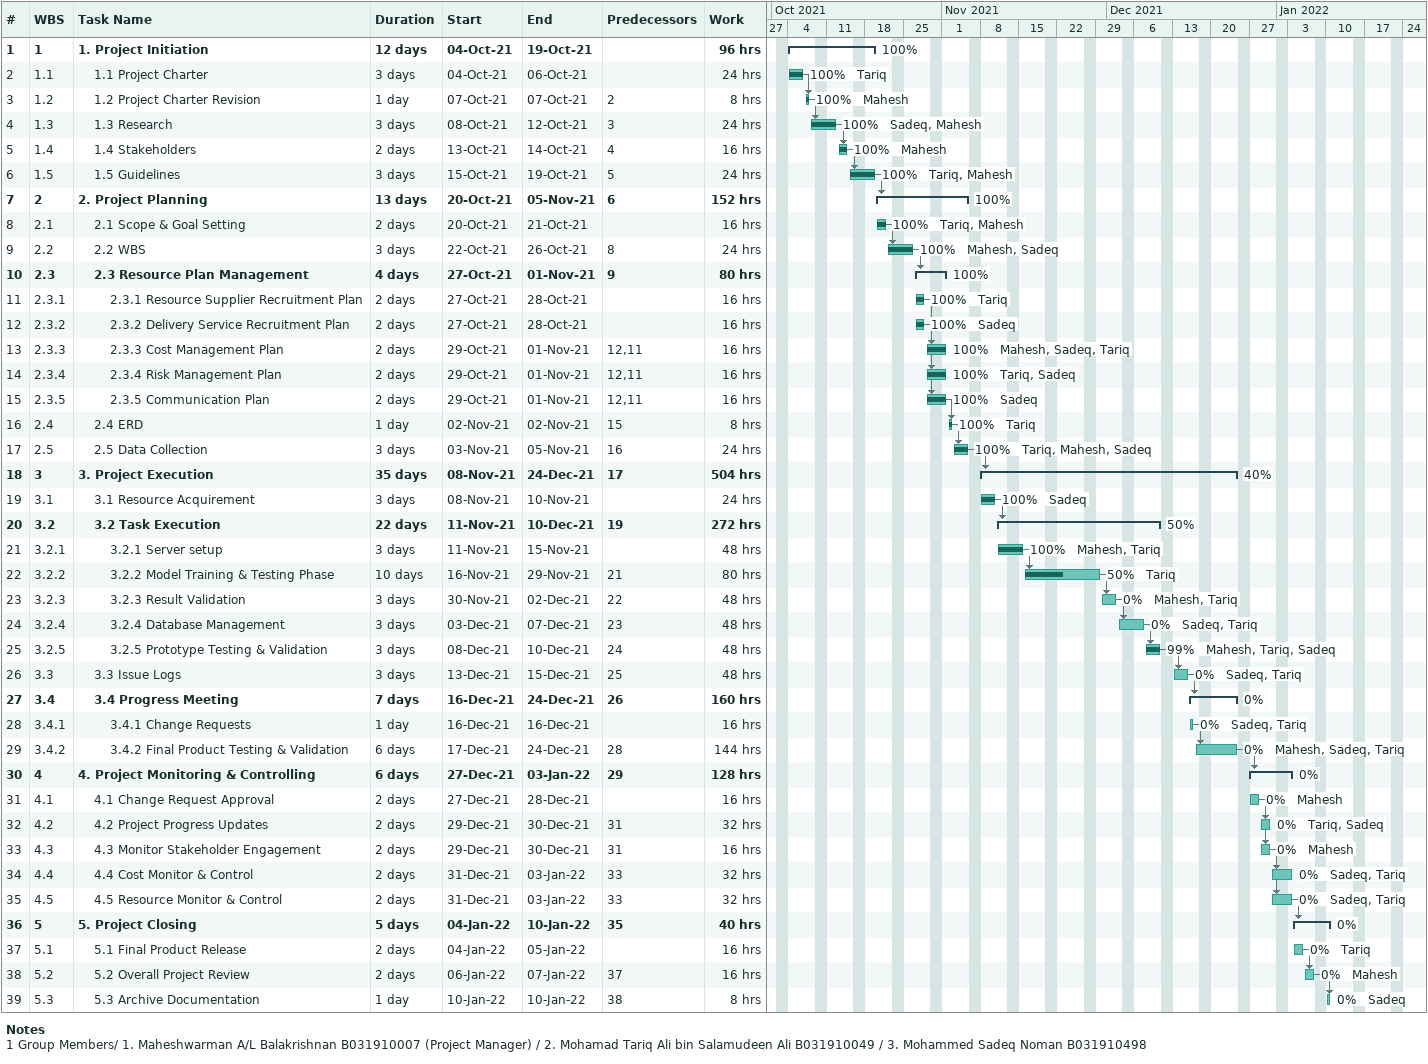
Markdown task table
| ID | WBS | Task | Duration | Start | Finish | Predecessors | Resources | % complete | Work (h) |
|---|---|---|---|---|---|---|---|---|---|
| 1 | 1 | **1. Project Initiation** | 12d | 2021-10-04 | 2021-10-19 |  |  | 100 | 96 |
| 2 | 1.1 | 1.1 Project Charter | 3d | 2021-10-04 | 2021-10-06 |  | Tariq | 100 | 24 |
| 3 | 1.2 | 1.2 Project Charter Revision | 1d | 2021-10-07 | 2021-10-07 | 2 | Mahesh | 100 | 8 |
| 4 | 1.3 | 1.3 Research | 3d | 2021-10-08 | 2021-10-12 | 3 | Sadeq, Mahesh | 100 | 24 |
| 5 | 1.4 | 1.4 Stakeholders | 2d | 2021-10-13 | 2021-10-14 | 4 | Mahesh | 100 | 16 |
| 6 | 1.5 | 1.5 Guidelines | 3d | 2021-10-15 | 2021-10-19 | 5 | Tariq, Mahesh | 100 | 24 |
| 7 | 2 | **2. Project Planning** | 13d | 2021-10-20 | 2021-11-05 | 6 |  | 100 | 152 |
| 8 | 2.1 | 2.1 Scope & Goal Setting | 2d | 2021-10-20 | 2021-10-21 |  | Tariq, Mahesh | 100 | 16 |
| 9 | 2.2 | 2.2 WBS | 3d | 2021-10-22 | 2021-10-26 | 8 | Mahesh, Sadeq | 100 | 24 |
| 10 | 2.3 | **2.3 Resource Plan Management** | 4d | 2021-10-27 | 2021-11-01 | 9 |  | 100 | 80 |
| 11 | 2.3.1 | 2.3.1 Resource Supplier Recruitment Plan | 2d | 2021-10-27 | 2021-10-28 |  | Tariq | 100 | 16 |
| 12 | 2.3.2 | 2.3.2 Delivery Service Recruitment Plan | 2d | 2021-10-27 | 2021-10-28 |  | Sadeq | 100 | 16 |
| 13 | 2.3.3 | 2.3.3 Cost Management Plan | 2d | 2021-10-29 | 2021-11-01 | 12, 11 | Mahesh, Sadeq, Tariq | 100 | 16 |
| 14 | 2.3.4 | 2.3.4 Risk Management Plan | 2d | 2021-10-29 | 2021-11-01 | 12, 11 | Tariq, Sadeq | 100 | 16 |
| 15 | 2.3.5 | 2.3.5 Communication Plan | 2d | 2021-10-29 | 2021-11-01 | 12, 11 | Sadeq | 100 | 16 |
| 16 | 2.4 | 2.4 ERD | 1d | 2021-11-02 | 2021-11-02 | 15 | Tariq | 100 | 8 |
| 17 | 2.5 | 2.5 Data Collection | 3d | 2021-11-03 | 2021-11-05 | 16 | Tariq, Mahesh, Sadeq | 100 | 24 |
| 18 | 3 | **3. Project Execution** | 35d | 2021-11-08 | 2021-12-24 | 17 |  | 40 | 504 |
| 19 | 3.1 | 3.1 Resource Acquirement | 3d | 2021-11-08 | 2021-11-10 |  | Sadeq | 100 | 24 |
| 20 | 3.2 | **3.2 Task Execution** | 22d | 2021-11-11 | 2021-12-10 | 19 |  | 50 | 272 |
| 21 | 3.2.1 | 3.2.1 Server setup | 3d | 2021-11-11 | 2021-11-15 |  | Mahesh, Tariq | 100 | 48 |
| 22 | 3.2.2 | 3.2.2 Model Training & Testing Phase | 10d | 2021-11-16 | 2021-11-29 | 21 | Tariq | 50 | 80 |
| 23 | 3.2.3 | 3.2.3 Result Validation | 3d | 2021-11-30 | 2021-12-02 | 22 | Mahesh, Tariq | 0 | 48 |
| 24 | 3.2.4 | 3.2.4 Database Management | 3d | 2021-12-03 | 2021-12-07 | 23 | Sadeq, Tariq | 0 | 48 |
| 25 | 3.2.5 | 3.2.5 Prototype Testing & Validation | 3d | 2021-12-08 | 2021-12-10 | 24 | Mahesh, Tariq, Sadeq | 99 | 48 |
| 26 | 3.3 | 3.3 Issue Logs | 3d | 2021-12-13 | 2021-12-15 | 25 | Sadeq, Tariq | 0 | 48 |
| 27 | 3.4 | **3.4 Progress Meeting** | 7d | 2021-12-16 | 2021-12-24 | 26 |  | 0 | 160 |
| 28 | 3.4.1 | 3.4.1 Change Requests | 1d | 2021-12-16 | 2021-12-16 |  | Sadeq, Tariq | 0 | 16 |
| 29 | 3.4.2 | 3.4.2 Final Product Testing & Validation | 6d | 2021-12-17 | 2021-12-24 | 28 | Mahesh, Sadeq, Tariq | 0 | 144 |
| 30 | 4 | **4. Project Monitoring & Controlling** | 6d | 2021-12-27 | 2022-01-03 | 29 |  | 0 | 128 |
| 31 | 4.1 | 4.1 Change Request Approval | 2d | 2021-12-27 | 2021-12-28 |  | Mahesh | 0 | 16 |
| 32 | 4.2 | 4.2 Project Progress Updates | 2d | 2021-12-29 | 2021-12-30 | 31 | Tariq, Sadeq | 0 | 32 |
| 33 | 4.3 | 4.3 Monitor Stakeholder Engagement | 2d | 2021-12-29 | 2021-12-30 | 31 | Mahesh | 0 | 16 |
| 34 | 4.4 | 4.4 Cost Monitor & Control | 2d | 2021-12-31 | 2022-01-03 | 33 | Sadeq, Tariq | 0 | 32 |
| 35 | 4.5 | 4.5 Resource Monitor & Control | 2d | 2021-12-31 | 2022-01-03 | 33 | Sadeq, Tariq | 0 | 32 |
| 36 | 5 | **5. Project Closing** | 5d | 2022-01-04 | 2022-01-10 | 35 |  | 0 | 40 |
| 37 | 5.1 | 5.1 Final Product Release | 2d | 2022-01-04 | 2022-01-05 |  | Tariq | 0 | 16 |
| 38 | 5.2 | 5.2 Overall Project Review | 2d | 2022-01-06 | 2022-01-07 | 37 | Mahesh | 0 | 16 |
| 39 | 5.3 | 5.3 Archive Documentation | 1d | 2022-01-10 | 2022-01-10 | 38 | Sadeq | 0 | 8 |

Notes
- 1: Group Members/ 1. Maheshwarman A/L Balakrishnan B031910007 (Project Manager) / 2. Mohamad Tariq Ali bin Salamudeen Ali B031910049 / 3. Mohammed Sadeq Noman B031910498
